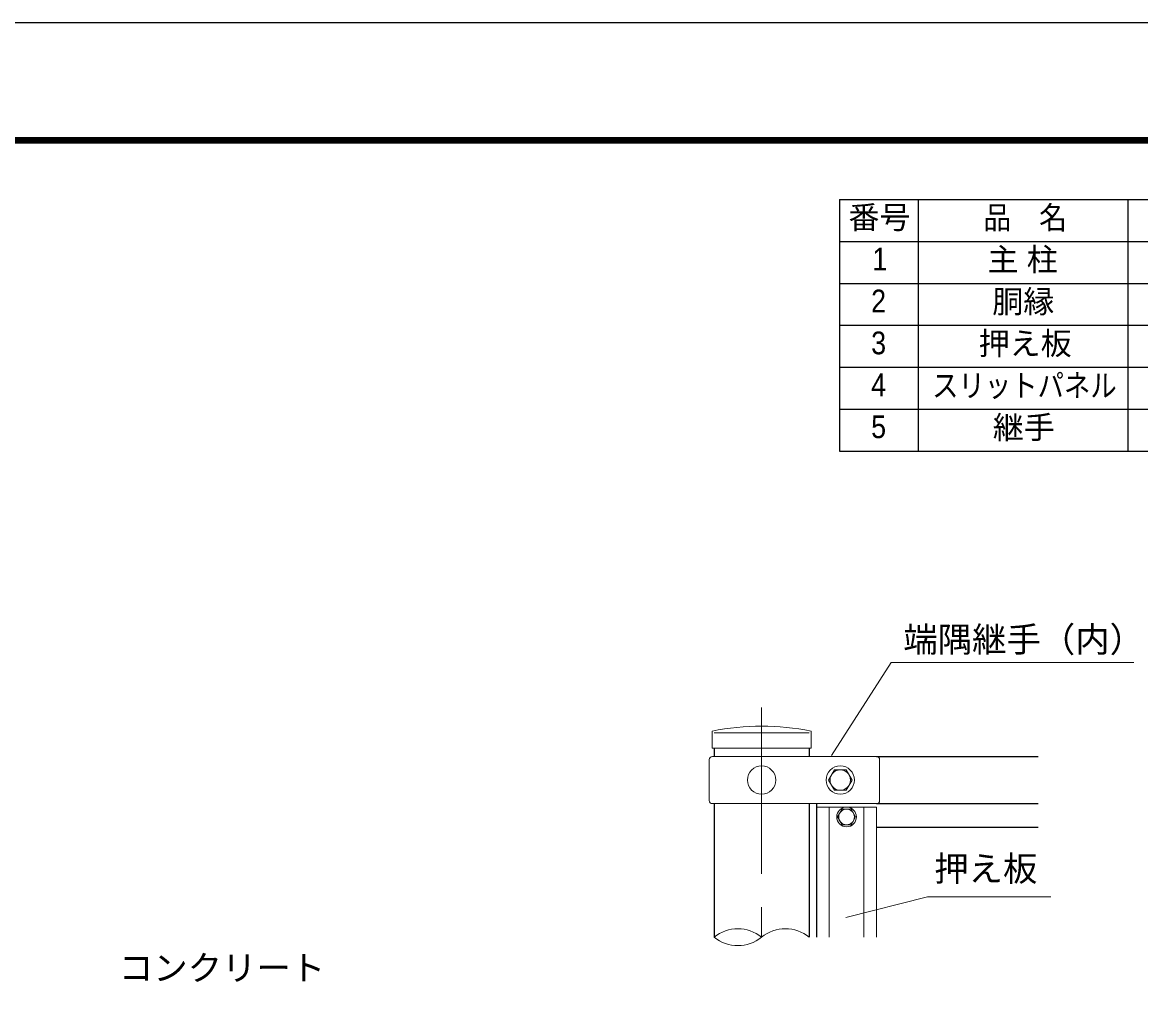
# Model space of a CAD drawing. Units: millimetres, scale not verified. Extents: x -4200 to 4200, y -2970 to 2970.
# Drawn here: x -629 to 1504, y 1124 to 2970 of the extents above; entities that cross this region are included whole.
import ezdxf
from ezdxf.enums import TextEntityAlignment as Align

# ---------------------------------------------------------------- set-up
doc = ezdxf.new("R2010")
doc.units = ezdxf.units.MM
doc.header["$LTSCALE"] = 10
doc.linetypes.add('USER1', pattern=[50.8, 31.75, -6.35, 6.35, -6.35])
for name, color, linetype, lineweight in [('0-0_D-STR1', 1, 'Continuous', 25), ('0-1_D-BMK', 2, 'USER1', 13), ('0-3_D-STR-DIM', 7, 'Continuous', 13), ('0-6_D-STR3', 3, 'Continuous', 13), ('0-A_D-STR-TXT', 7, 'Continuous', 13), ('0-B_D-MTR-FRAM', 7, 'Continuous', 25), ('0-D_D-TTL', 2, 'Continuous', 25)]:
    doc.layers.add(name, color=color, linetype=linetype, lineweight=lineweight)
doc.layers.add('0-C_D-MTR-TXT', color=7, linetype='Continuous')
doc.styles.add('ＭＳ ゴシック', font='')
doc.styles.add('ＭＳ Ｐゴシック', font='')
doc.styles.get('ＭＳ ゴシック').set_extended_font_data('MS Gothic')
doc.styles.get('ＭＳ Ｐゴシック').set_extended_font_data('MS PGothic')

msp = doc.modelspace()

# ---------------------------------------------------------------- linework, layer by layer
at = {"layer": '0-0_D-STR1'}
for p, q in [((690.76, 1584.83), (690.76, 1569.21)), ((872.26, 1584.83), (872.26, 1569.21)), ((1000.51, 1569.21), (1309.08, 1569.21)), ((690.76, 1479.21), (690.76, 1224.21)), ((872.26, 1479.21), (872.26, 1224.21)), ((886.51, 1224.21), (886.51, 1479.21)), ((1000.51, 1479.21), (1309.08, 1479.21)), ((1000.51, 1434.21), (1309.08, 1434.21))]:
    msp.add_line(p, q, dxfattribs=at)
at = {"layer": '0-1_D-BMK'}
msp.add_line((781.51, 1662.6), (781.51, 1224.21), dxfattribs=at)
at = {"layer": '0-3_D-STR-DIM'}
for centre, start, end in [((736.13, 1168.22), 50.97549, 129.02451), ((826.88, 1168.22), 50.97549, 129.02451), ((736.13, 1280.19), 230.97549, 309.02451)]:
    msp.add_arc(centre, 72.06, start, end, dxfattribs=at)
at = {"layer": '0-6_D-STR3'}
for p, q in [((687.16, 1584.83), (687.16, 1617.47)), ((690.76, 1614.21), (872.26, 1614.21)), ((875.86, 1584.83), (875.86, 1617.47)), ((687.16, 1584.83), (875.86, 1584.83)), ((681.52, 1563.21), (681.52, 1485.21)), ((1000.51, 1569.21), (687.52, 1569.21)), ((1006.51, 1563.21), (1006.51, 1485.21)), ((1000.51, 1479.21), (687.52, 1479.21)), ((1000.51, 1472.46), (886.51, 1472.46)), ((886.51, 1472.46), (886.51, 1224.21)), ((910.51, 1472.46), (910.51, 1224.21)), ((976.51, 1472.46), (976.51, 1224.21)), ((1000.51, 1472.46), (1000.51, 1224.21))]:
    msp.add_line(p, q, dxfattribs=at)
for points in [[(954.01, 1524.21), (942.78, 1543.71), (920.23, 1543.71), (909.01, 1524.21), (920.23, 1504.71), (942.78, 1504.71)], [(960.83, 1453.71), (952.17, 1468.71), (934.85, 1468.71), (926.19, 1453.71), (934.85, 1438.71), (952.17, 1438.71)]]:
    msp.add_lwpolyline(points, close=True, dxfattribs=at)
for centre, radius in [((781.51, 1524.21), 27), ((931.51, 1524.21), 27), ((931.51, 1524.21), 19.5), ((943.51, 1453.71), 18.75), ((943.51, 1453.71), 15)]:
    msp.add_circle(centre, radius, dxfattribs=at)
for centre, radius, start, end in [((781.51, 1146.83), 480, 78.66399, 101.33601), ((687.52, 1563.21), 6, 90, 180), ((1000.51, 1563.21), 6, 0, 90), ((687.52, 1485.21), 6, 180, 270), ((1000.51, 1485.21), 6, 270, 0)]:
    msp.add_arc(centre, radius, start, end, dxfattribs=at)
at = {"layer": '0-A_D-STR-TXT'}
for p, q in [((1028.27, 1748.27), (914.59, 1570.89)), ((1028.27, 1748.27), (1491.77, 1748.27)), ((1097.99, 1301.05), (942.02, 1261.87)), ((1097.99, 1301.05), (1333.24, 1301.05))]:
    msp.add_line(p, q, dxfattribs=at)
at = {"layer": '0-B_D-MTR-FRAM'}
for p, q in [((929.97, 2631.98), (3388.38, 2631.98)), ((929.97, 2631.98), (929.97, 2151.98)), ((1079.97, 2631.98), (1079.97, 2151.98)), ((1479.97, 2631.98), (1479.97, 2151.98)), ((929.97, 2551.98), (3388.38, 2551.98)), ((929.97, 2471.98), (3388.38, 2471.98)), ((929.97, 2391.98), (3388.38, 2391.98)), ((929.97, 2311.98), (3388.38, 2311.98)), ((929.97, 2231.98), (3388.38, 2231.98)), ((929.97, 2151.98), (3388.38, 2151.98))]:
    msp.add_line(p, q, dxfattribs=at)
at = {"layer": '0-D_D-TTL'}
for points in [[(-4199.73, 2970.08), (4200.27, 2970.08), (4200.27, -2969.92), (-4199.73, -2969.92)], [(-3929.73, 2750.08), (3930.27, 2750.08), (3930.27, -2749.92), (-3929.73, -2749.92)], [(-3927.23, 2747.58), (3927.77, 2747.58), (3927.77, -2747.42), (-3927.23, -2747.42)], [(-3924.73, 2745.08), (3925.27, 2745.08), (3925.27, -2744.92), (-3924.73, -2744.92)], [(-3922.23, 2742.58), (3922.77, 2742.58), (3922.77, -2742.42), (-3922.23, -2742.42)], [(-3919.73, 2740.08), (3920.27, 2740.08), (3920.27, -2739.92), (-3919.73, -2739.92)]]:
    msp.add_lwpolyline(points, close=True, dxfattribs=at)

# ---------------------------------------------------------------- texts
at = {"layer": '0-A_D-STR-TXT', "style": 'ＭＳ ゴシック'}
for s, p in [('端隅継手（内）', (1051.72, 1754.05)), ('押え板', (1110.79, 1316.75)), ('コンクリート', (-444.63, 1127.26))]:
    msp.add_text(s, height=48.09, dxfattribs=at).set_placement(p, align=Align.BOTTOM_LEFT)
at = {"layer": '0-C_D-MTR-TXT', "style": 'ＭＳ Ｐゴシック'}
for s, height, p in [('番号', 43.4, (947.17, 2563.3)), ('主 柱', 43.38, (1212.27, 2482.86)), ('胴縁', 43.4, (1221.45, 2402.64)), ('押え板', 43.38, (1195.47, 2322.74)), ('継手', 43.4, (1222.51, 2162.5))]:
    msp.add_text(s, height=height, dxfattribs=at).set_placement(p, align=Align.BOTTOM_LEFT)
for s, height, width, p in [('品\u3000名', 43.38, 0.9, (1204.31, 2562.74)), ('1', 43.4, 0.9, (992.83, 2483.54)), ('2', 43.4, 0.9, (990.43, 2403.64)), ('3', 43.4, 0.9, (990.43, 2323.64)), ('4', 43.4, 0.9, (990.31, 2243.64)), ('スリットパネル', 43.38, 0.85, (1106.71, 2242.4)), ('5', 43.4, 0.9, (990.43, 2163.64))]:
    msp.add_text(s, height=height, dxfattribs=dict(at, width=width)).set_placement(p, align=Align.BOTTOM_LEFT)

doc.saveas('drawing.dxf')
